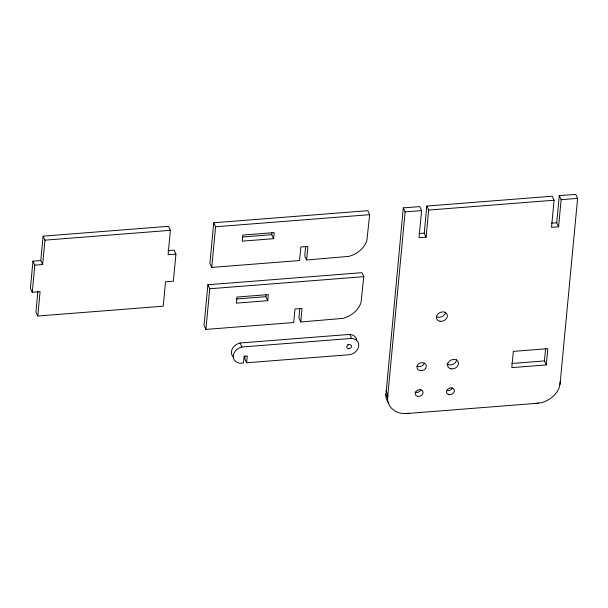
<?xml version="1.0" encoding="UTF-8"?>
<svg xmlns="http://www.w3.org/2000/svg" width="608" height="608" viewBox="0 0 608 608"><rect width="100%" height="100%" fill="white"/><g stroke="black" fill="none" stroke-linecap="round" stroke-linejoin="round"><path stroke-width="0.91" d="M560.31 381.307L559.474 386.779A22.359 17.83 -24.8 0 1 541.196 402.709L534.873 403.484M32.961 261.151L34.816 265.156L42.651 264.541L40.804 260.536L32.961 261.151L30.4 288.253L32.254 292.258L40.09 291.642L37.787 316.031L163.218 306.196L165.528 281.808L173.364 281.192L175.925 254.091L174.078 250.086L167.975 250.564M32.254 292.258L34.816 265.156M37.886 291.392L35.933 312.026L37.787 316.031M40.804 260.536L43.107 236.147L168.538 226.305L170.392 230.318L168.089 254.706L175.925 254.091M42.651 264.541L44.954 240.152L43.107 236.147M207.89 284.757L204.052 325.409L205.899 329.414L293.702 322.529L294.986 308.978L302.039 308.423L300.762 321.974L342.76 318.402A22.359 17.83 -24.8 0 0 361.03 302.48L363.789 276.678L361.942 272.673L207.89 284.757L209.745 288.762L205.899 329.414M213.75 222.764L209.904 263.416L211.759 267.421L299.562 260.536L300.846 246.985L307.899 246.43L306.622 259.981L348.62 256.409A22.359 17.83 -24.8 0 0 366.89 240.487L369.649 214.685L367.802 210.68L213.75 222.764L215.604 226.769L211.759 267.421M245.016 356.227L244.773 358.766L246.628 362.771L350.109 354.654A9.918 7.912 -24.8 0 0 358.72 345.914A9.918 7.912 -24.8 0 0 351.644 338.398L349.798 334.392L240.038 342.996A9.918 7.912 -24.8 0 0 233.145 356.858M246.628 362.771L247.266 355.999L244.127 356.242L243.489 363.022L240.358 363.265A9.918 7.912 -24.8 0 1 233.282 355.748A9.918 7.912 -24.8 0 1 241.893 347.001L351.644 338.398M267.756 300.686L268.333 294.591L236.976 297.054L236.398 303.149L267.756 300.686L265.901 296.681L266.068 294.941M273.615 238.693L274.193 232.598L242.835 235.06L242.258 241.156L273.615 238.693L271.761 234.688L271.928 232.948M299.759 308.932L298.908 317.969L300.762 321.974M305.619 246.939L304.768 255.976L306.622 259.981M388.922 403.385A22.359 17.83 -24.8 0 1 385.799 396.249L403.279 207.898L419.74 206.606L421.595 210.611L419.034 237.713L426.086 237.166L428.648 210.064L426.793 206.051L552.231 196.217L554.078 200.222L551.517 227.324L558.577 226.769L561.138 199.675L559.284 195.662L575.746 194.37L577.6 198.383L560.006 384.53M403.279 207.898L405.126 211.903L387.539 398.05L385.685 394.045M426.086 237.166L424.232 233.153L426.793 206.051M558.577 226.769L556.723 222.764L559.284 195.662M546.296 364.922L547.831 348.665L513.342 351.371L511.799 367.627L546.296 364.922L544.449 360.916L545.642 348.27M409.435 413.318L403.165 413.531A22.359 17.83 -24.8 0 1 387.646 400.254L387.843 394.835L385.989 390.83M44.954 240.152L170.392 230.318M215.604 226.769L369.649 214.685M405.126 211.903L421.595 210.611M428.648 210.064L554.078 200.222M561.138 199.675L577.6 198.383M242.25 237.006L271.761 234.688M418.942 233.571L424.232 233.153M551.433 223.182L556.723 222.764M209.745 288.762L363.789 276.678M236.39 298.999L265.901 296.681M511.814 363.478L544.449 360.916M405.718 413.607L538.597 403.188M240.038 342.996L241.893 347.001M445.558 312.185A5.692 4.537 -24.8 0 1 436.939 316.935M452.284 387.843A4.066 3.245 -24.8 0 1 447.252 390.617M420.987 389.629A4.066 3.245 -24.8 0 1 415.044 392.137M424.232 363.318A4.887 3.899 -24.8 0 1 417.088 366.335M456.631 359.738A5.7 4.545 -24.8 0 1 452.823 364.39A5.7 4.545 -24.8 0 1 446.933 363.827M348.308 344.326A2.44 1.946 -24.8 0 1 347.723 344.569M349.798 334.392A9.918 7.912 -24.8 0 1 356.79 340.032M417.194 365.91C415.317 371.632 424.703 372.142 426.064 367.354C427.948 361.631 418.555 361.122 417.194 365.91M440.07 321.313A5.692 4.537 -24.8 0 0 447.336 314.974A5.692 4.537 -24.8 0 0 438.36 313.568A5.692 4.537 -24.8 0 0 440.07 321.313M449.107 394.622A4.066 3.245 -24.8 0 0 454.298 390.1A4.066 3.245 -24.8 0 0 447.883 389.097A4.066 3.245 -24.8 0 0 449.107 394.622M417.81 396.408A4.066 3.245 -24.8 0 0 423.001 391.879A4.066 3.245 -24.8 0 0 416.586 390.876A4.066 3.245 -24.8 0 0 417.81 396.408M451.136 368.874A5.7 4.545 -24.8 0 0 458.417 362.528A5.7 4.545 -24.8 0 0 449.418 361.122A5.7 4.545 -24.8 0 0 451.136 368.874M348.361 348.673A2.44 1.946 -24.8 0 0 351.477 345.96A2.44 1.946 -24.8 0 0 347.624 345.359A2.44 1.946 -24.8 0 0 348.361 348.673"/></g></svg>
